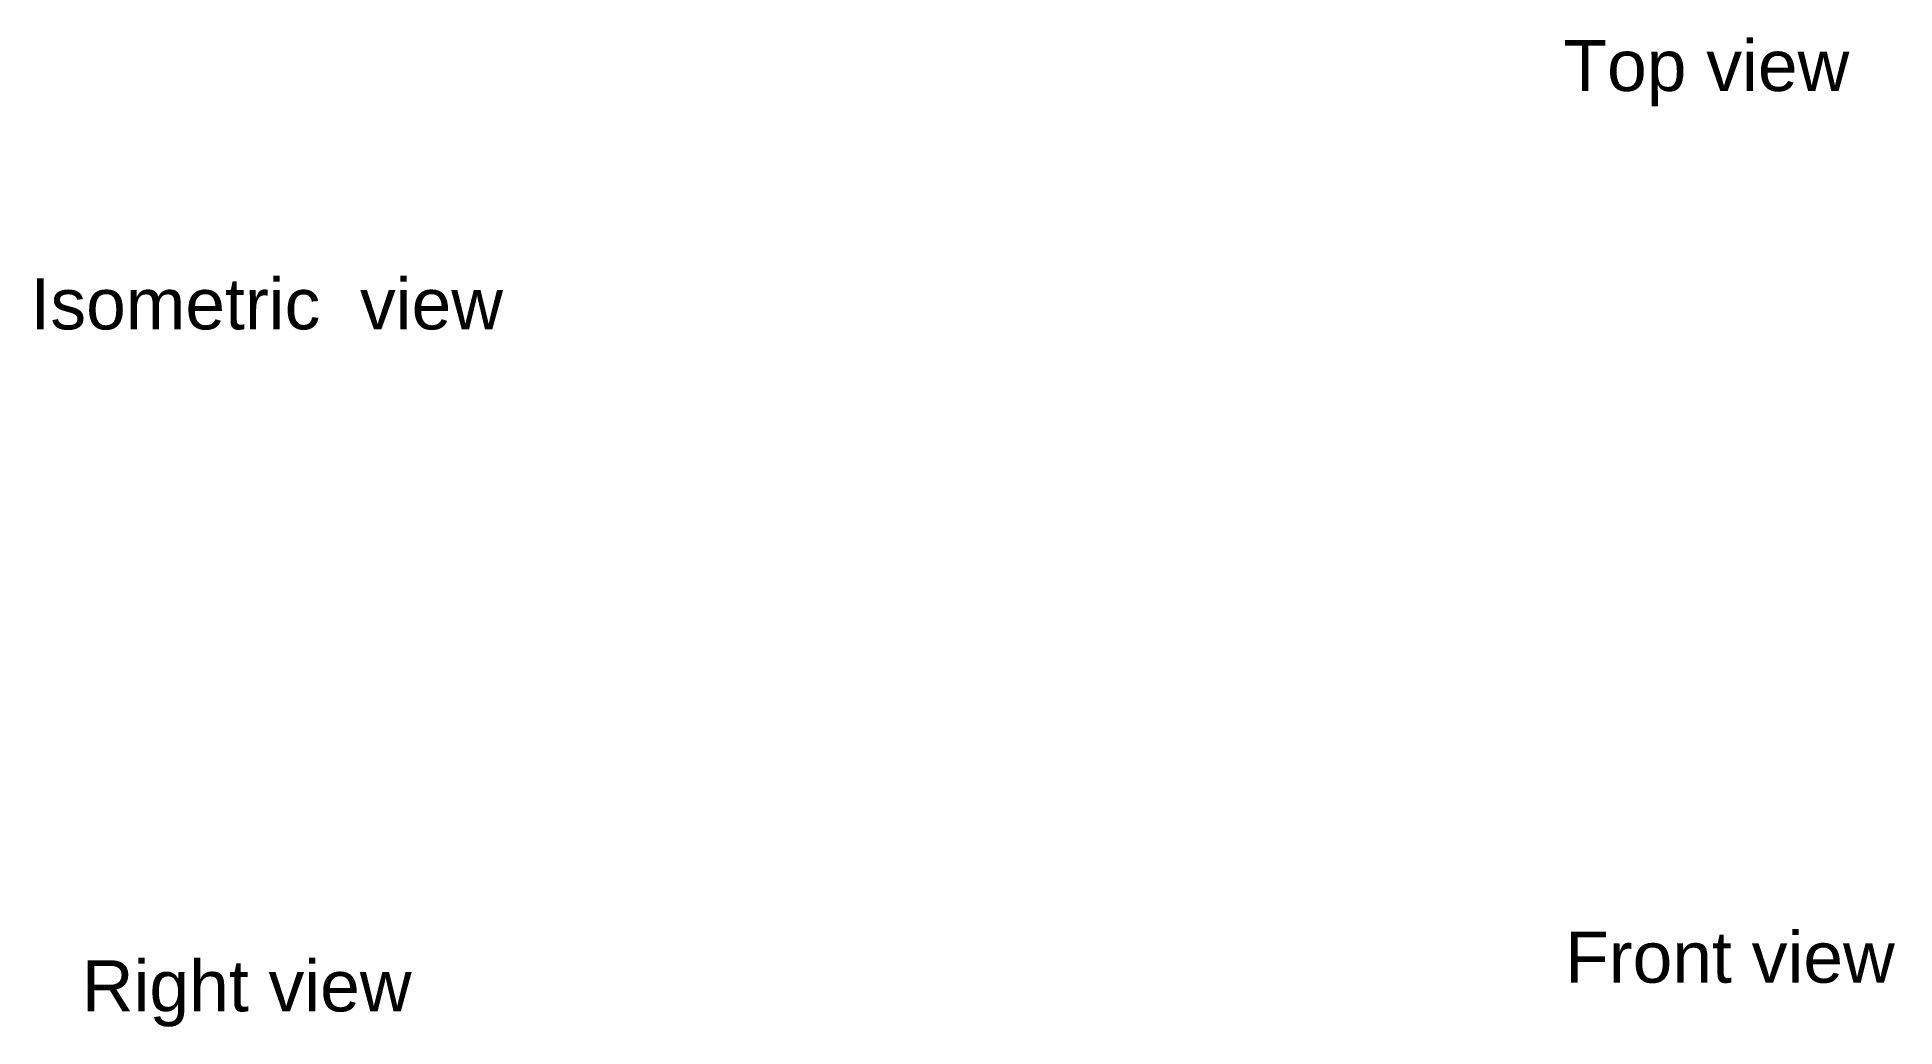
# Paper-space layout 'Layout1' of a CAD drawing. Header units: millimetres. Extents: x 38 to 256, y 14 to 130.
import ezdxf

# ---------------------------------------------------------------- set-up
doc = ezdxf.new("R2010")
doc.units = ezdxf.units.MM
doc.header["$LTSCALE"] = 0.5
doc.linetypes.add('CENTER2', pattern=[28.575, 19.05, -3.175, 3.175, -3.175])
doc.layers.add('center', color=30, linetype='CENTER2')
doc.styles.get("Standard").update_dxf_attribs({"font": 'arial.ttf'})

psp = doc.layouts.get("Layout1")

# ---------------------------------------------------------------- texts
at = {"layer": 'center', "color": 140, "char_height": 6, "attachment_point": 1}
for s, width, insert in [('{\\C256;\\c0;Top view}', 44.1485, (216.69, 129.76)), ('{\\C256;\\c0;Isometric  view}', 55.7779, (36.86, 101.79)), ('{\\C256;\\c0;Front view}', 44.1485, (216.9, 25.12)), ('{\\C256;\\c0;Right view}', 44.1485, (42.89, 21.75))]:
    psp.add_mtext_dynamic_manual_height_columns(s, width=width, gutter_width=12.5, heights=[0], dxfattribs=dict(at, insert=insert))

doc.saveas('drawing.dxf')
